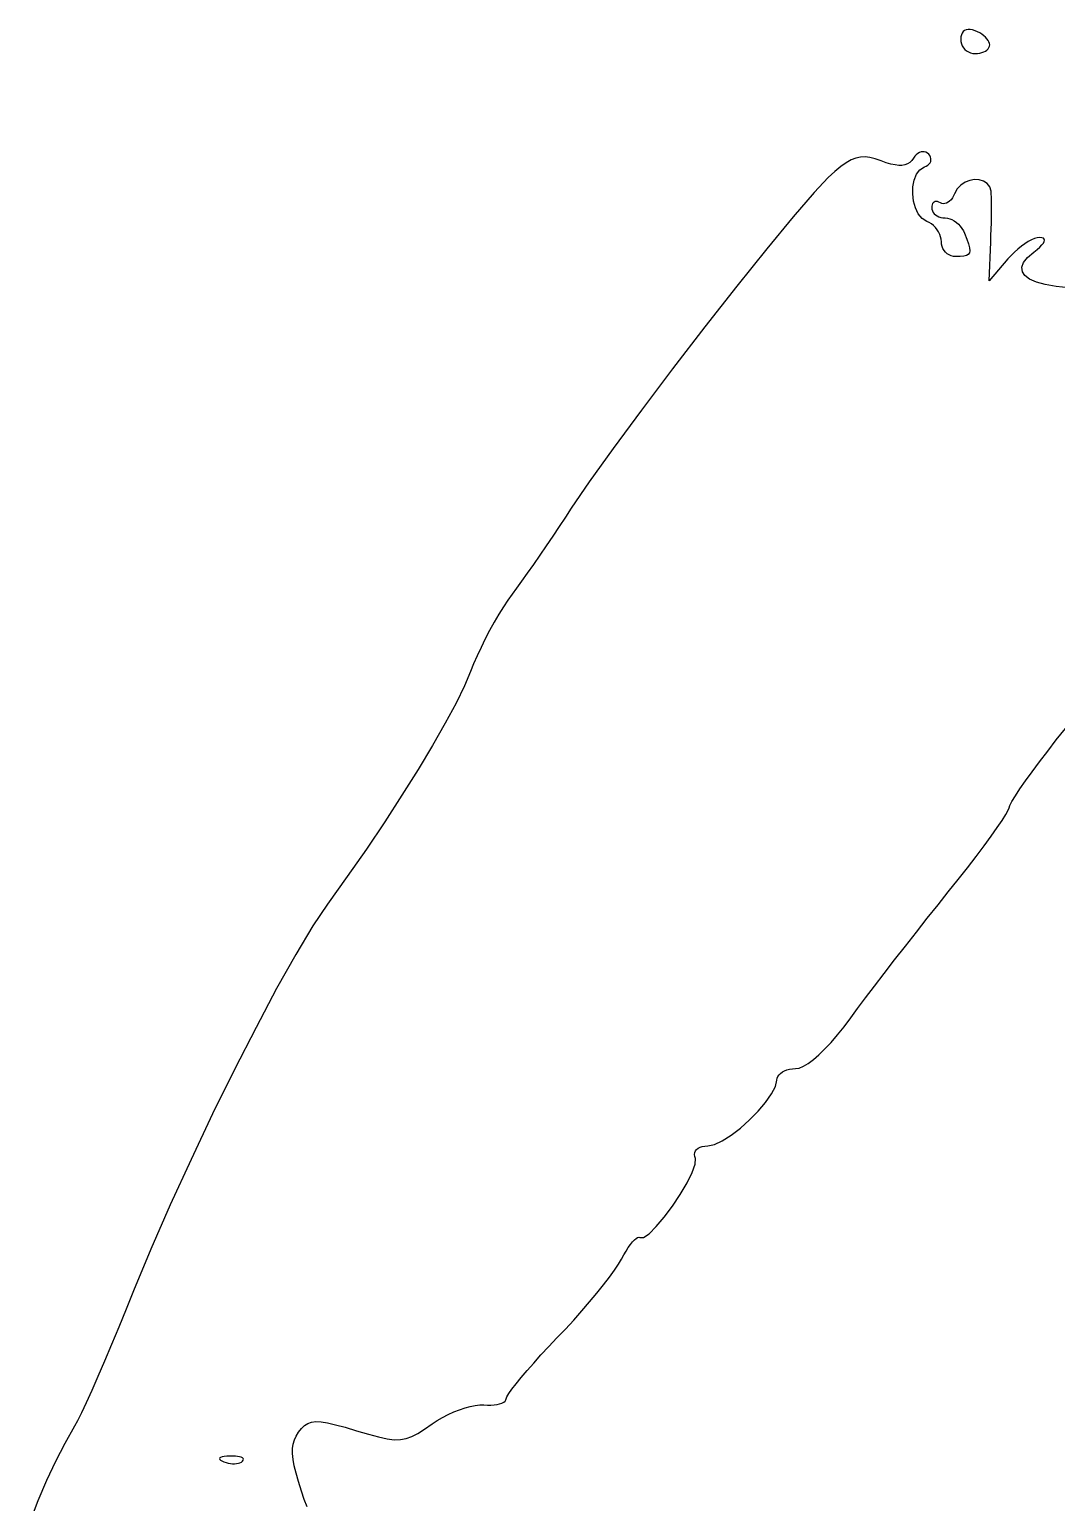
# Model space of a CAD drawing. Header units: millimetres. Extents: x 0 to 1242, y -2208 to 0.
# Drawn here: x 473.7 to 579.9, y -1812.9 to -1660.5 of the extents above; entities that cross this region are included whole.
import ezdxf

# ---------------------------------------------------------------- set-up
doc = ezdxf.new("R2010")
doc.units = ezdxf.units.MM
doc.layers.get('0').update_dxf_attribs({"linetype": 'CONTINUOUS'})

msp = doc.modelspace()

# ---------------------------------------------------------------- linework, layer by layer
for p, q in [((570.151254, -1660.877708), (570.068256, -1661.061232)), ((570.264768, -1660.729656), (570.151254, -1660.877708)), ((570.40725, -1660.618), (570.264768, -1660.729656)), ((570.577152, -1660.543664), (570.40725, -1660.618)), ((570.772926, -1660.507572), (570.577152, -1660.543664)), ((570.993024, -1660.510648), (570.772926, -1660.507572)), ((571.235898, -1660.553816), (570.993024, -1660.510648)), ((571.5, -1660.638), (571.235898, -1660.553816)), ((571.742475, -1660.742906), (571.5, -1660.638)), ((571.9728, -1660.865368), (571.742475, -1660.742906)), ((572.187825, -1661.002302), (571.9728, -1660.865368)), ((570.017322, -1661.279304), (570, -1661.531)), ((570, -1661.531), (570.019725, -1661.768476)), ((570, -1661.531), (570, -1661.531)), ((570.068256, -1661.061232), (570.017322, -1661.279304)), ((570.019725, -1661.768476), (570.0768, -1661.994048)), ((570.0768, -1661.994048), (570.168075, -1662.204632)), ((570.168075, -1662.204632), (570.2904, -1662.397144)), ((570.2904, -1662.397144), (570.440625, -1662.5685)), ((572.3844, -1661.150624), (572.187825, -1661.002302)), ((572.559375, -1661.30725), (572.3844, -1661.150624)), ((572.7096, -1661.469096), (572.559375, -1661.30725)), ((572.831925, -1661.633078), (572.7096, -1661.469096)), ((572.9232, -1661.796112), (572.831925, -1661.633078)), ((572.831925, -1662.516419), (572.9232, -1662.388416)), ((572.980275, -1661.955114), (572.9232, -1661.796112)), ((572.9232, -1662.388416), (572.980275, -1662.251317)), ((573, -1662.107), (572.980275, -1661.955114)), ((572.980275, -1662.251317), (573, -1662.107)), ((570.440625, -1662.5685), (570.6156, -1662.715616)), ((570.6156, -1662.715616), (570.812175, -1662.835408)), ((570.812175, -1662.835408), (571.0272, -1662.924792)), ((571.0272, -1662.924792), (571.257525, -1662.980684)), ((571.257525, -1662.980684), (571.5, -1663)), ((571.5, -1663), (571.742475, -1662.988253)), ((571.742475, -1662.988253), (571.9728, -1662.954264)), ((571.9728, -1662.954264), (572.187825, -1662.899911)), ((572.187825, -1662.899911), (572.3844, -1662.827072)), ((572.3844, -1662.827072), (572.559375, -1662.737625)), ((572.559375, -1662.737625), (572.7096, -1662.633448)), ((572.7096, -1662.633448), (572.831925, -1662.516419)), ((558.160068, -1674.296367), (557.609232, -1674.692608)), ((558.668136, -1674.002984), (558.160068, -1674.296367)), ((559.1505, -1673.807125), (558.668136, -1674.002984)), ((559.624224, -1673.703456), (559.1505, -1673.807125)), ((560.106372, -1673.686643), (559.624224, -1673.703456)), ((560.614008, -1673.751352), (560.106372, -1673.686643)), ((561.164196, -1673.892249), (560.614008, -1673.751352)), ((561.774, -1674.104), (561.164196, -1673.892249)), ((562.30419, -1674.292498), (561.774, -1674.104)), ((562.78116, -1674.433584), (562.30419, -1674.292498)), ((563.20851, -1674.526946), (562.78116, -1674.433584)), ((563.58984, -1674.572272), (563.20851, -1674.526946)), ((563.92875, -1674.56925), (563.58984, -1674.572272)), ((564.22884, -1674.517568), (563.92875, -1674.56925)), ((564.49371, -1674.416914), (564.22884, -1674.517568)), ((564.72696, -1674.266976), (564.49371, -1674.416914)), ((564.93219, -1674.067442), (564.72696, -1674.266976)), ((565.113, -1673.818), (564.93219, -1674.067442)), ((565.249367, -1673.625601), (565.113, -1673.818)), ((565.399456, -1673.464768), (565.249367, -1673.625601)), ((565.559949, -1673.336347), (565.399456, -1673.464768)), ((565.727528, -1673.241184), (565.559949, -1673.336347)), ((565.898875, -1673.180125), (565.727528, -1673.241184)), ((566.070672, -1673.154016), (565.898875, -1673.180125)), ((566.239601, -1673.163703), (566.070672, -1673.154016)), ((566.402344, -1673.210032), (566.239601, -1673.163703)), ((566.25, -1674.72), (566.441606, -1674.636697)), ((566.555583, -1673.293849), (566.402344, -1673.210032)), ((566.441606, -1674.636697), (566.603008, -1674.535616)), ((566.696, -1673.416), (566.555583, -1673.293849)), ((566.603008, -1674.535616), (566.733282, -1674.419499)), ((566.809494, -1673.560593), (566.696, -1673.416)), ((566.733282, -1674.419499), (566.831504, -1674.291088)), ((566.885392, -1673.709344), (566.809494, -1673.560593)), ((566.831504, -1674.291088), (566.89675, -1674.153125)), ((566.924618, -1673.859511), (566.885392, -1673.709344)), ((566.89675, -1674.153125), (566.928096, -1674.008352)), ((566.928096, -1674.008352), (566.924618, -1673.859511)), ((556.311, -1675.815), (554.844072, -1677.35823)), ((556.998564, -1675.197041), (556.311, -1675.815)), ((557.609232, -1674.692608), (556.998564, -1675.197041)), ((565.058128, -1676.7764), (565.187829, -1676.083635)), ((565.187829, -1676.083635), (565.428416, -1675.48072)), ((565.428416, -1675.48072), (565.781827, -1675.011545)), ((565.781827, -1675.011545), (566.25, -1674.72)), ((570.936512, -1676.122768), (570.448626, -1676.313029)), ((571.43875, -1676.037375), (570.936512, -1676.122768)), ((571.926048, -1676.058752), (571.43875, -1676.037375)), ((572.369114, -1676.188801), (571.926048, -1676.058752)), ((554.844072, -1677.35823), (552.667176, -1679.89116)), ((565.037375, -1677.515125), (565.058128, -1676.7764)), ((565.123632, -1678.25592), (565.037375, -1677.515125)), ((569.364, -1677.494), (569.259391, -1677.728329)), ((569.633078, -1677.000547), (569.364, -1677.494)), ((570.004384, -1676.606256), (569.633078, -1677.000547)), ((570.448626, -1676.313029), (570.004384, -1676.606256)), ((572.738656, -1676.429424), (572.369114, -1676.188801)), ((573.005382, -1676.782523), (572.738656, -1676.429424)), ((573.14, -1677.25), (573.005382, -1676.782523)), ((573.160323, -1677.504784), (573.14, -1677.25)), ((573.175144, -1677.848992), (573.160323, -1677.504784)), ((565.314961, -1678.954895), (565.123632, -1678.25592)), ((565.609424, -1679.56816), (565.314961, -1678.954895)), ((567.011776, -1678.777198), (567, -1678.941)), ((567, -1678.941), (567.018322, -1679.112078)), ((567.045848, -1678.635704), (567.011776, -1678.777198)), ((567.018322, -1679.112078), (567.071336, -1679.274624)), ((567.100332, -1678.517586), (567.045848, -1678.635704)), ((567.173344, -1678.423912), (567.100332, -1678.517586)), ((567.263, -1678.35575), (567.173344, -1678.423912)), ((567.367416, -1678.314168), (567.263, -1678.35575)), ((567.484708, -1678.300234), (567.367416, -1678.314168)), ((567.612992, -1678.315016), (567.484708, -1678.300234)), ((567.750384, -1678.359582), (567.612992, -1678.315016)), ((567.895, -1678.435), (567.750384, -1678.359582)), ((568.047399, -1678.504961), (567.895, -1678.435)), ((568.206752, -1678.533168), (568.047399, -1678.504961)), ((568.369993, -1678.521607), (568.206752, -1678.533168)), ((568.534056, -1678.472264), (568.369993, -1678.521607)), ((568.695875, -1678.387125), (568.534056, -1678.472264)), ((568.852384, -1678.268176), (568.695875, -1678.387125)), ((569.000517, -1678.117403), (568.852384, -1678.268176)), ((569.137208, -1677.936792), (569.000517, -1678.117403)), ((569.259391, -1677.728329), (569.137208, -1677.936792)), ((573.184541, -1678.271608), (573.175144, -1677.848992)), ((573.188592, -1678.761616), (573.184541, -1678.271608)), ((573.187375, -1679.308), (573.188592, -1678.761616)), ((552.667176, -1679.89116), (549.947244, -1683.19905)), ((566.005083, -1680.051825), (565.609424, -1679.56816)), ((566.5, -1680.362), (566.005083, -1680.051825)), ((566.742475, -1680.475023), (566.5, -1680.362)), ((566.9728, -1680.621544), (566.742475, -1680.475023)), ((567.187825, -1680.797141), (566.9728, -1680.621544)), ((567.071336, -1679.274624), (567.156114, -1679.426406)), ((567.156114, -1679.426406), (567.269728, -1679.565192)), ((567.269728, -1679.565192), (567.40925, -1679.68875)), ((567.40925, -1679.68875), (567.571752, -1679.794848)), ((567.571752, -1679.794848), (567.754306, -1679.881254)), ((567.754306, -1679.881254), (567.953984, -1679.945736)), ((567.953984, -1679.945736), (568.167858, -1679.986062)), ((568.167858, -1679.986062), (568.393, -1680)), ((568.393, -1680), (568.62612, -1680.020806)), ((568.62612, -1680.020806), (568.86308, -1680.081008)), ((568.86308, -1680.081008), (569.09968, -1680.177282)), ((569.09968, -1680.177282), (569.33172, -1680.306304)), ((569.33172, -1680.306304), (569.555, -1680.46475)), ((569.555, -1680.46475), (569.76532, -1680.649296)), ((569.76532, -1680.649296), (569.95848, -1680.856618)), ((573.152896, -1681.175248), (573.169449, -1680.525832)), ((573.169449, -1680.525832), (573.180968, -1679.899744)), ((573.180968, -1679.899744), (573.187375, -1679.308)), ((567.3844, -1680.997392), (567.187825, -1680.797141)), ((567.559375, -1681.217875), (567.3844, -1680.997392)), ((567.7096, -1681.454168), (567.559375, -1681.217875)), ((567.831925, -1681.701849), (567.7096, -1681.454168)), ((567.9232, -1681.956496), (567.831925, -1681.701849)), ((567.980275, -1682.213687), (567.9232, -1681.956496)), ((568, -1682.469), (567.980275, -1682.213687)), ((569.95848, -1680.856618), (570.13028, -1681.083392)), ((570.13028, -1681.083392), (570.27652, -1681.326294)), ((570.27652, -1681.326294), (570.393, -1681.582)), ((570.393, -1681.582), (570.621931, -1682.192809)), ((570.621931, -1682.192809), (570.791168, -1682.691712)), ((573.105, -1682.5), (573.131387, -1681.836976)), ((573.131387, -1681.836976), (573.152896, -1681.175248)), ((577.327653, -1682.269357), (576.993456, -1682.448704)), ((577.638072, -1682.137008), (577.327653, -1682.269357)), ((577.917819, -1682.056331), (577.638072, -1682.137008)), ((578.16, -1682.032), (577.917819, -1682.056331)), ((578.385708, -1682.053457), (578.16, -1682.032)), ((578.547024, -1682.105376), (578.385708, -1682.053457)), ((578.644236, -1682.187079), (578.547024, -1682.105376)), ((578.677632, -1682.297888), (578.644236, -1682.187079)), ((549.947244, -1683.19905), (546.851208, -1687.06716)), ((568.019725, -1682.716474), (568, -1682.469)), ((568.0768, -1682.951552), (568.019725, -1682.716474)), ((568.168075, -1683.171018), (568.0768, -1682.951552)), ((568.2904, -1683.371656), (568.168075, -1683.171018)), ((568.440625, -1683.55025), (568.2904, -1683.371656)), ((568.6156, -1683.703584), (568.440625, -1683.55025)), ((568.812175, -1683.828442), (568.6156, -1683.703584)), ((570.788496, -1683.792544), (570.597253, -1683.900127)), ((570.899375, -1683.629125), (570.788496, -1683.792544)), ((570.791168, -1682.691712), (570.896577, -1683.089923)), ((570.896577, -1683.089923), (570.934024, -1683.398656)), ((570.934024, -1683.398656), (570.899375, -1683.629125)), ((572.93, -1686.5), (573.105, -1682.5)), ((575.556768, -1683.542592), (575.207091, -1683.886819)), ((575.917137, -1683.221993), (575.556768, -1683.542592)), ((576.281304, -1682.929696), (575.917137, -1683.221993)), ((576.642375, -1682.670375), (576.281304, -1682.929696)), ((576.993456, -1682.448704), (576.642375, -1682.670375)), ((576.913822, -1684.094251), (577.554, -1683.536)), ((577.554, -1683.536), (577.897452, -1683.264793)), ((577.897452, -1683.264793), (578.178816, -1683.018624)), ((578.178816, -1683.018624), (578.397804, -1682.798171)), ((578.397804, -1682.798171), (578.554128, -1682.604112)), ((578.554128, -1682.604112), (578.6475, -1682.437125)), ((578.6475, -1682.437125), (578.677632, -1682.297888)), ((569.0272, -1683.921608), (568.812175, -1683.828442)), ((569.257525, -1683.979866), (569.0272, -1683.921608)), ((569.5, -1684), (569.257525, -1683.979866)), ((569.957139, -1683.992641), (569.5, -1684)), ((570.321512, -1683.963088), (569.957139, -1683.992641)), ((570.597253, -1683.900127), (570.321512, -1683.963088)), ((574.875, -1684.25), (572.93, -1686.5)), ((575.207091, -1683.886819), (574.875, -1684.25)), ((576.328254, -1685.111117), (576.506456, -1684.620528)), ((576.375568, -1685.562304), (576.328254, -1685.111117)), ((576.506456, -1684.620528), (576.913822, -1684.094251)), ((576.64475, -1685.970375), (576.375568, -1685.562304)), ((577.132152, -1686.331616), (576.64475, -1685.970375)), ((577.834126, -1686.642313), (577.132152, -1686.331616)), ((578.747024, -1686.898752), (577.834126, -1686.642313)), ((546.851208, -1687.06716), (543.546, -1691.28075)), ((579.867198, -1687.097219), (578.747024, -1686.898752)), ((581.191, -1687.234), (579.867198, -1687.097219)), ((543.546, -1691.28075), (540.198552, -1695.62508)), ((540.198552, -1695.62508), (536.975796, -1699.88541)), ((536.975796, -1699.88541), (534.044664, -1703.847)), ((534.044664, -1703.847), (531.572088, -1707.29511)), ((531.572088, -1707.29511), (529.725, -1710.015)), ((529.117212, -1710.946684), (528.474216, -1711.919072)), ((529.725, -1710.015), (529.117212, -1710.946684)), ((528.474216, -1711.919072), (527.808864, -1712.913468)), ((527.134008, -1713.911176), (526.4625, -1714.8935)), ((527.808864, -1712.913468), (527.134008, -1713.911176)), ((526.4625, -1714.8935), (525.807192, -1715.841744)), ((525.180936, -1716.737212), (524.596584, -1717.561208)), ((525.807192, -1715.841744), (525.180936, -1716.737212)), ((524.066988, -1718.295036), (523.605, -1718.92)), ((524.596584, -1717.561208), (524.066988, -1718.295036)), ((522.707408, -1720.23296), (522.234777, -1721.00206)), ((523.167151, -1719.53334), (522.707408, -1720.23296)), ((523.605, -1718.92), (523.167151, -1719.53334)), ((521.758264, -1721.82384), (521.286875, -1722.6815)), ((522.234777, -1721.00206), (521.758264, -1721.82384)), ((521.286875, -1722.6815), (520.829616, -1723.55824)), ((520.395493, -1724.43726), (519.993512, -1725.30176)), ((520.829616, -1723.55824), (520.395493, -1724.43726)), ((519.632679, -1726.13494), (519.322, -1726.92)), ((519.993512, -1725.30176), (519.632679, -1726.13494)), ((519.322, -1726.92), (518.693129, -1728.408425)), ((518.693129, -1728.408425), (517.810272, -1730.20624)), ((517.810272, -1730.20624), (516.697663, -1732.274055)), ((516.697663, -1732.274055), (515.379536, -1734.57248)), ((578.994496, -1735.159464), (579.890132, -1734.002493)), ((579.890132, -1734.002493), (580.833, -1732.809)), ((515.379536, -1734.57248), (513.880125, -1737.062125)), ((578.158344, -1736.262651), (578.994496, -1735.159464)), ((513.880125, -1737.062125), (512.223664, -1739.7036)), ((577.393928, -1737.294792), (578.158344, -1736.262651)), ((576.129312, -1739.076888), (576.7135, -1738.238625)), ((576.7135, -1738.238625), (577.393928, -1737.294792)), ((512.223664, -1739.7036), (510.434387, -1742.457515)), ((575.298664, -1740.367656), (575.653616, -1739.792319)), ((575.653616, -1739.792319), (576.129312, -1739.076888)), ((574.678464, -1741.714464), (574.917418, -1741.278558)), ((574.917418, -1741.278558), (575, -1741.029)), ((575, -1741.029), (575.076708, -1740.785637)), ((575.076708, -1740.785637), (575.298664, -1740.367656)), ((510.434387, -1742.457515), (508.536528, -1745.28448)), ((573.15525, -1743.95775), (573.784192, -1743.072312)), ((573.784192, -1743.072312), (574.296326, -1742.318466)), ((574.296326, -1742.318466), (574.678464, -1741.714464)), ((572.422688, -1744.956528), (573.15525, -1743.95775)), ((508.536528, -1745.28448), (506.554321, -1748.145105)), ((570.699456, -1747.221096), (571.599694, -1746.050394)), ((571.599694, -1746.050394), (572.422688, -1744.956528)), ((569.735162, -1748.450382), (570.699456, -1747.221096)), ((506.554321, -1748.145105), (504.512, -1751)), ((568.72, -1749.72), (569.735162, -1748.450382)), ((567.654809, -1751.046661), (568.72, -1749.72)), ((504.512, -1751), (503.012952, -1753.241364)), ((566.545752, -1752.441008), (567.654809, -1751.046661)), ((503.012952, -1753.241364), (501.242896, -1756.190272)), ((564.280736, -1755.323344), (565.414003, -1753.875687)), ((565.414003, -1753.875687), (566.545752, -1752.441008)), ((563.167125, -1756.756625), (564.280736, -1755.323344)), ((501.242896, -1756.190272), (499.261364, -1759.727948)), ((562.094344, -1758.148176), (563.167125, -1756.756625)), ((561.083567, -1759.470643), (562.094344, -1758.148176)), ((499.261364, -1759.727948), (497.127888, -1763.735616)), ((560.155968, -1760.696672), (561.083567, -1759.470643)), ((559.332721, -1761.798909), (560.155968, -1760.696672)), ((557.945802, -1763.669983), (558.635, -1762.75)), ((558.635, -1762.75), (559.332721, -1761.798909)), ((497.127888, -1763.735616), (494.902, -1768.0945)), ((556.601774, -1765.286821), (557.265976, -1764.517504)), ((557.265976, -1764.517504), (557.945802, -1763.669983)), ((555.34525, -1766.567875), (555.959448, -1765.972192)), ((555.959448, -1765.972192), (556.601774, -1765.286821)), ((553.733944, -1767.759376), (554.226246, -1767.467209)), ((554.226246, -1767.467209), (554.765432, -1767.068128)), ((554.765432, -1767.068128), (555.34525, -1766.567875)), ((494.902, -1768.0945), (492.643232, -1772.685824)), ((551, -1769.195), (551.025189, -1769.001889)), ((551.025189, -1769.001889), (551.098072, -1768.818432)), ((551.098072, -1768.818432), (551.214623, -1768.647143)), ((551.214623, -1768.647143), (551.370816, -1768.490536)), ((551.370816, -1768.490536), (551.562625, -1768.351125)), ((551.562625, -1768.351125), (551.786024, -1768.231424)), ((551.786024, -1768.231424), (552.036987, -1768.133947)), ((552.036987, -1768.133947), (552.311488, -1768.061208)), ((552.311488, -1768.061208), (552.605501, -1768.015721)), ((552.605501, -1768.015721), (552.915, -1768)), ((552.915, -1768), (553.294778, -1767.938887)), ((553.294778, -1767.938887), (553.733944, -1767.759376)), ((549.827579, -1771.493078), (550.445376, -1770.623872)), ((550.445376, -1770.623872), (550.852957, -1769.841894)), ((550.852957, -1769.841894), (551, -1769.195)), ((549.049888, -1772.401656), (549.827579, -1771.493078)), ((492.643232, -1772.685824), (490.411116, -1777.390812)), ((547.216112, -1774.145504), (548.162625, -1773.30175)), ((548.162625, -1773.30175), (549.049888, -1772.401656)), ((545.346624, -1775.472568), (546.260671, -1774.885062)), ((546.260671, -1774.885062), (547.216112, -1774.145504)), ((542.483168, -1776.877696), (542.510157, -1776.685559)), ((542.510157, -1776.685559), (542.581264, -1776.513648)), ((542.581264, -1776.513648), (542.694875, -1776.363625)), ((542.694875, -1776.363625), (542.849376, -1776.237152)), ((542.849376, -1776.237152), (543.043153, -1776.135891)), ((543.043153, -1776.135891), (543.274592, -1776.061504)), ((543.274592, -1776.061504), (543.542079, -1776.015653)), ((543.542079, -1776.015653), (543.844, -1776)), ((543.844, -1776), (544.524293, -1775.860166)), ((544.524293, -1775.860166), (545.346624, -1775.472568)), ((490.411116, -1777.390812), (488.265184, -1782.090688)), ((542.247512, -1778.759792), (542.554324, -1777.892504)), ((542.501911, -1777.088397), (542.483168, -1776.877696)), ((542.568, -1777.316), (542.501911, -1777.088397)), ((542.554324, -1777.892504), (542.568, -1777.316)), ((541.710588, -1779.828728), (542.247512, -1778.759792)), ((540.1985, -1782.215), (541.006576, -1781.010176)), ((541.006576, -1781.010176), (541.710588, -1779.828728)), ((488.265184, -1782.090688), (486.264968, -1786.666676)), ((539.349384, -1783.354064), (540.1985, -1782.215)), ((537.780128, -1785.078368), (538.522252, -1784.338232)), ((538.522252, -1784.338232), (539.349384, -1783.354064)), ((536.056625, -1785.93525), (536.253096, -1785.718624)), ((536.253096, -1785.718624), (536.429923, -1785.559082)), ((536.429923, -1785.559082), (536.583152, -1785.461328)), ((536.583152, -1785.461328), (536.708829, -1785.430066)), ((536.708829, -1785.430066), (536.803, -1785.47)), ((536.803, -1785.47), (537.186036, -1785.485336)), ((537.186036, -1785.485336), (537.780128, -1785.078368)), ((486.264968, -1786.666676), (484.47, -1791)), ((534.918, -1787.71), (535.153381, -1787.278514)), ((535.153381, -1787.278514), (535.388888, -1786.880592)), ((535.388888, -1786.880592), (535.620567, -1786.520938)), ((535.620567, -1786.520938), (535.844464, -1786.204256)), ((535.844464, -1786.204256), (536.056625, -1785.93525)), ((533.679564, -1789.561858), (534.202256, -1788.842272)), ((534.202256, -1788.842272), (534.619732, -1788.219274)), ((534.619732, -1788.219274), (534.918, -1787.71)), ((532.3745, -1791.22225), (533.065648, -1790.360896)), ((533.065648, -1790.360896), (533.679564, -1789.561858)), ((484.47, -1791), (483.705092, -1792.89185)), ((531.620112, -1792.128784), (532.3745, -1791.22225)), ((483.705092, -1792.89185), (482.940496, -1794.7528)), ((529.977584, -1794.008848), (530.816476, -1793.063362)), ((530.816476, -1793.063362), (531.620112, -1792.128784)), ((482.940496, -1794.7528), (482.189004, -1796.55345)), ((528.25, -1795.864), (529.117428, -1794.948106)), ((529.117428, -1794.948106), (529.977584, -1794.008848)), ((482.189004, -1796.55345), (481.463408, -1798.2644)), ((527.401216, -1796.755502), (528.25, -1795.864)), ((525.842392, -1798.455154), (526.595008, -1797.623616)), ((526.595008, -1797.623616), (527.401216, -1796.755502)), ((481.463408, -1798.2644), (480.7765, -1799.85625)), ((524.542, -1799.95575), (525.154384, -1799.236928)), ((525.154384, -1799.236928), (525.842392, -1798.455154)), ((480.7765, -1799.85625), (480.141072, -1801.2996)), ((523.588168, -1801.151786), (524.016256, -1800.598432)), ((524.016256, -1800.598432), (524.542, -1799.95575)), ((479.569916, -1802.56505), (479.075824, -1803.6232)), ((480.141072, -1801.2996), (479.569916, -1802.56505)), ((522.321125, -1802.676875), (522.552576, -1802.5988)), ((522.552576, -1802.5988), (522.741043, -1802.505125)), ((522.741043, -1802.505125), (522.881672, -1802.3972)), ((522.881672, -1802.3972), (522.969609, -1802.276375)), ((522.969609, -1802.276375), (523, -1802.144)), ((523, -1802.144), (523.069024, -1801.937758)), ((523.069024, -1801.937758), (523.268752, -1801.602624)), ((523.268752, -1801.602624), (523.588168, -1801.151786)), ((479.075824, -1803.6232), (478.671588, -1804.44465)), ((515.8722, -1804.403246), (516.42452, -1804.079728)), ((516.42452, -1804.079728), (516.99874, -1803.782562)), ((516.99874, -1803.782562), (517.58364, -1803.515864)), ((517.58364, -1803.515864), (518.168, -1803.28375)), ((518.168, -1803.28375), (518.7406, -1803.090336)), ((518.7406, -1803.090336), (519.29022, -1802.939738)), ((519.29022, -1802.939738), (519.80564, -1802.836072)), ((519.80564, -1802.836072), (520.27564, -1802.783454)), ((520.27564, -1802.783454), (520.689, -1802.786)), ((520.689, -1802.786), (521.062561, -1802.806175)), ((521.062561, -1802.806175), (521.417408, -1802.804)), ((521.417408, -1802.804), (521.748687, -1802.780825)), ((521.748687, -1802.780825), (522.051544, -1802.738)), ((522.051544, -1802.738), (522.321125, -1802.676875)), ((478.37, -1805), (477.344831, -1806.794745)), ((478.671588, -1804.44465), (478.37, -1805)), ((501.287155, -1806.005615), (501.533, -1805.624)), ((501.533, -1805.624), (501.841928, -1805.231063)), ((501.841928, -1805.231063), (502.148264, -1804.923584)), ((502.148264, -1804.923584), (502.477136, -1804.700861)), ((502.477136, -1804.700861), (502.853672, -1804.562192)), ((502.853672, -1804.562192), (503.303, -1804.506875)), ((503.303, -1804.506875), (503.850248, -1804.534208)), ((503.850248, -1804.534208), (504.520544, -1804.643489)), ((504.520544, -1804.643489), (505.339016, -1804.834016)), ((505.339016, -1804.834016), (506.330792, -1805.105087)), ((506.330792, -1805.105087), (507.521, -1805.456)), ((507.521, -1805.456), (508.768834, -1805.824167)), ((513.875208, -1805.737024), (514.560386, -1805.301263)), ((514.560386, -1805.301263), (515.353, -1804.749)), ((515.353, -1804.749), (515.8722, -1804.403246)), ((477.344831, -1806.794745), (476.383208, -1808.64304)), ((500.90884, -1807.30544), (500.974505, -1806.834185)), ((500.974505, -1806.834185), (501.1008, -1806.40496)), ((501.1008, -1806.40496), (501.287155, -1806.005615)), ((508.768834, -1805.824167), (509.808072, -1806.104296)), ((509.808072, -1806.104296), (510.678218, -1806.292829)), ((510.678218, -1806.292829), (511.418776, -1806.386208)), ((511.418776, -1806.386208), (512.06925, -1806.380875)), ((512.06925, -1806.380875), (512.669144, -1806.273272)), ((512.669144, -1806.273272), (513.257962, -1806.059841)), ((513.257962, -1806.059841), (513.875208, -1805.737024)), ((476.383208, -1808.64304), (475.467257, -1810.594175)), ((493.378875, -1808.279375), (493.345352, -1808.346408)), ((493.345352, -1808.346408), (493.371361, -1808.420929)), ((493.371361, -1808.420929), (493.457544, -1808.502296)), ((493.471288, -1808.220472), (493.378875, -1808.279375)), ((493.457544, -1808.502296), (493.604543, -1808.589867)), ((493.621949, -1808.170341), (493.471288, -1808.220472)), ((493.604543, -1808.589867), (493.813, -1808.683)), ((493.830216, -1808.129624), (493.621949, -1808.170341)), ((493.813, -1808.683), (494.032887, -1808.759979)), ((493.813, -1808.683), (493.813, -1808.683)), ((494.095447, -1808.098963), (493.830216, -1808.129624)), ((494.417, -1808.079), (494.095447, -1808.098963)), ((494.718822, -1808.074287), (494.417, -1808.079)), ((494.990056, -1808.085216), (494.718822, -1808.074287)), ((495.227954, -1808.110689), (494.990056, -1808.085216)), ((495.429768, -1808.149608), (495.227954, -1808.110689)), ((495.59275, -1808.200875), (495.429768, -1808.149608)), ((495.471464, -1808.767448), (495.614143, -1808.694691)), ((495.714152, -1808.263392), (495.59275, -1808.200875)), ((495.614143, -1808.694691), (495.729, -1808.604)), ((495.791226, -1808.336061), (495.714152, -1808.263392)), ((495.729, -1808.604), (495.801398, -1808.507463)), ((495.821224, -1808.417784), (495.791226, -1808.336061)), ((495.801398, -1808.507463), (495.821224, -1808.417784)), ((500.904375, -1807.830875), (500.90884, -1807.30544)), ((500.96168, -1808.42264), (500.904375, -1807.830875)), ((501.081325, -1809.092885), (500.96168, -1808.42264)), ((494.032887, -1808.759979), (494.257256, -1808.817632)), ((494.257256, -1808.817632), (494.482069, -1808.856133)), ((494.482069, -1808.856133), (494.703288, -1808.875656)), ((494.703288, -1808.875656), (494.916875, -1808.876375)), ((494.916875, -1808.876375), (495.118792, -1808.858464)), ((495.118792, -1808.858464), (495.305001, -1808.822097)), ((495.305001, -1808.822097), (495.471464, -1808.767448)), ((501.26388, -1809.85376), (501.081325, -1809.092885)), ((501.509915, -1810.717415), (501.26388, -1809.85376)), ((475.467257, -1810.594175), (474.579104, -1812.69744)), ((501.82, -1811.696), (501.509915, -1810.717415)), ((502.1218, -1812.57717), (501.82, -1811.696)), ((474.579104, -1812.69744), (473.700875, -1815.002125)), ((502.4038, -1813.32568), (502.1218, -1812.57717))]:
    msp.add_line(p, q)

doc.saveas('drawing.dxf')
